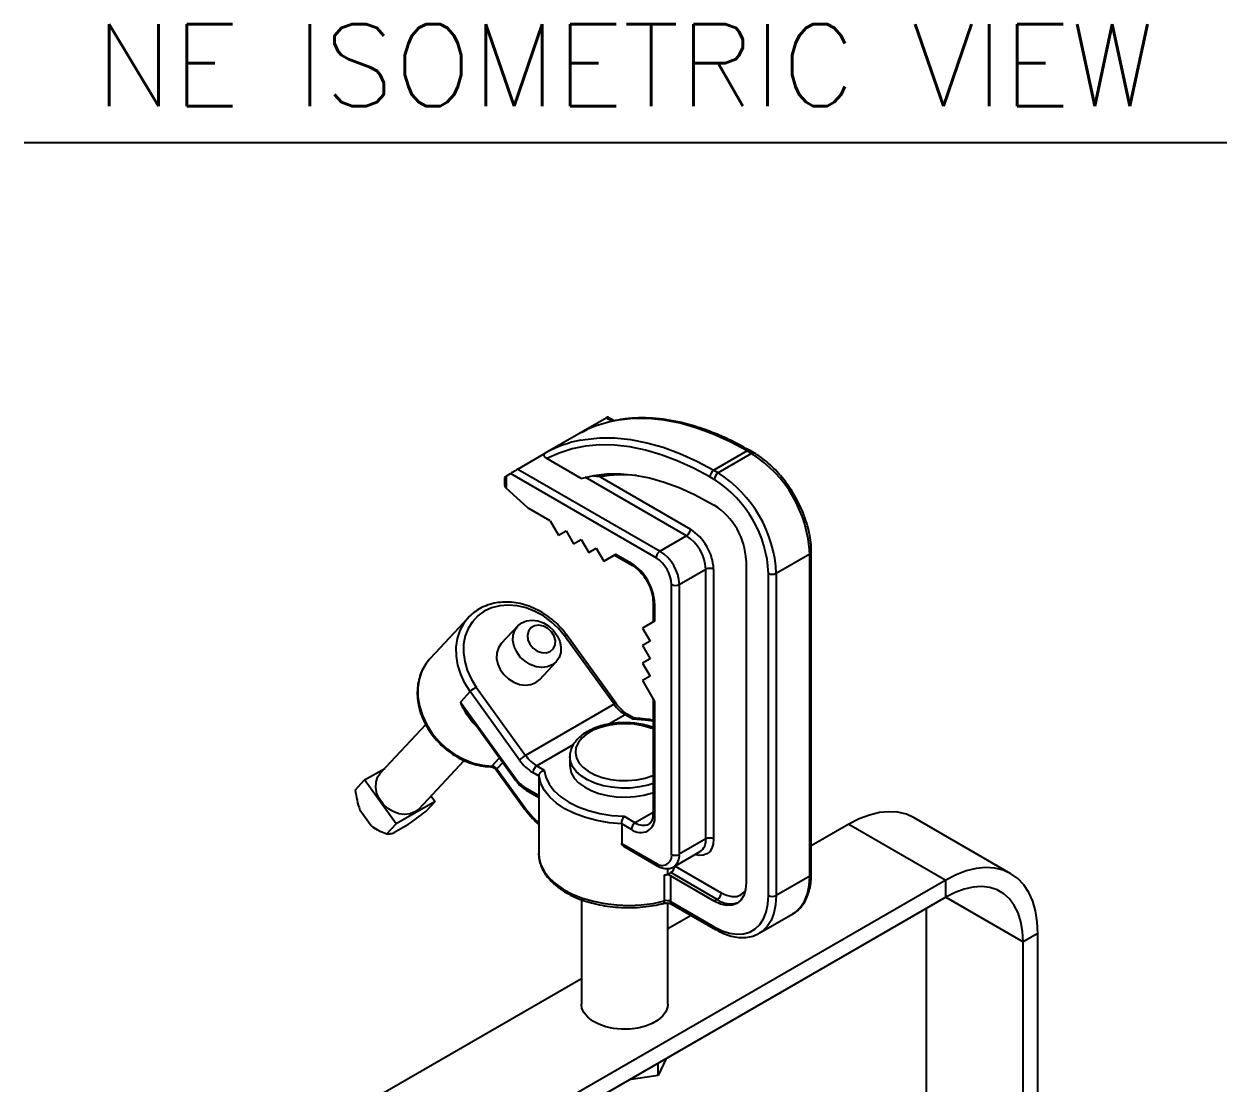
# Model space of a CAD drawing. Extents: x 14.8 to 109.8, y 1.6 to 86.6.
# Drawn here: x 70.38 to 81.36, y 14.7 to 24.38 of the extents above; entities that cross this region are included whole.
import ezdxf
from ezdxf.enums import TextEntityAlignment as Align

# ---------------------------------------------------------------- set-up
doc = ezdxf.new("R2010")
doc.units = 0
doc.header["$MEASUREMENT"] = 0
doc.layers.add('OBJECT', color=7, linetype='CONTINUOUS')
doc.styles.get("Standard").update_dxf_attribs({"font": 'SIMPLEX'})

msp = doc.modelspace()

# ---------------------------------------------------------------- linework, layer by layer
at = {"layer": 'OBJECT', "color": 1}
msp.add_line((70.377, 23.301), (81.363, 23.301), dxfattribs=at)
at = {"layer": 'OBJECT'}
for p, q in [((75.694, 20.784), (75.443, 20.639)), ((75.746, 20.754), (75.694, 20.784)), ((75.767, 20.759), (75.709, 20.792)), ((75.443, 20.639), (75.137, 20.463)), ((74.886, 20.318), (75.137, 20.463)), ((76.982, 20.483), (76.676, 20.307)), ((77.022, 20.46), (76.716, 20.284)), ((77.022, 20.46), (76.982, 20.483)), ((77.047, 20.463), (77.007, 20.486)), ((75.465, 20.233), (75.152, 20.413)), ((74.766, 20.241), (74.766, 20.177)), ((74.78, 20.252), (74.818, 20.276)), ((74.78, 20.252), (74.78, 20.143)), ((76.149, 19.507), (74.818, 20.276)), ((74.886, 20.318), (76.185, 19.569)), ((76.427, 19.709), (75.502, 20.243)), ((75.638, 20.246), (76.463, 19.77)), ((76.681, 20.223), (76.641, 20.246)), ((76.676, 20.307), (76.716, 20.284)), ((74.978, 19.965), (74.78, 20.143)), ((76.641, 20.011), (76.681, 19.987)), ((75.183, 19.845), (74.987, 19.958)), ((75.183, 19.845), (75.258, 19.715)), ((75.258, 19.715), (75.327, 19.755)), ((75.258, 19.715), (75.327, 19.755)), ((75.327, 19.755), (75.396, 19.636)), ((75.396, 19.636), (75.465, 19.676)), ((75.396, 19.636), (75.465, 19.676)), ((75.465, 19.676), (75.534, 19.556)), ((76.427, 19.709), (76.185, 19.569)), ((75.534, 19.556), (75.603, 19.596)), ((75.534, 19.556), (75.603, 19.596)), ((75.603, 19.596), (75.672, 19.477)), ((77.567, 16.618), (77.567, 19.562)), ((75.672, 19.477), (75.782, 19.54)), ((75.672, 19.477), (75.768, 19.532)), ((75.768, 19.532), (75.934, 19.436)), ((75.782, 19.54), (75.924, 19.459)), ((76.972, 19.483), (76.972, 16.539)), ((77.552, 19.542), (77.247, 19.365)), ((77.552, 16.598), (77.552, 19.542)), ((76.604, 19.402), (76.361, 19.262)), ((76.604, 16.939), (76.604, 19.402)), ((76.675, 19.402), (76.675, 16.939)), ((77.176, 16.422), (77.176, 19.365)), ((77.247, 19.365), (77.247, 16.422)), ((76.291, 16.799), (76.291, 19.262)), ((76.361, 19.262), (76.361, 16.799)), ((76.121, 19.112), (76.121, 18.92)), ((76.136, 19.091), (76.136, 18.928)), ((74.436, 18.962), (74.086, 18.587)), ((74.41, 18.931), (74.436, 18.962)), ((76.136, 18.928), (76.026, 18.864)), ((74.886, 18.885), (74.735, 18.724)), ((75.765, 18.169), (75.314, 18.794)), ((75.786, 18.176), (75.335, 18.801)), ((76.026, 18.864), (76.095, 18.745)), ((76.095, 18.745), (76.026, 18.705)), ((76.026, 18.705), (76.095, 18.586)), ((74.086, 18.587), (74.077, 18.577)), ((76.095, 18.586), (76.026, 18.546)), ((75.086, 18.397), (75.237, 18.558)), ((76.026, 18.546), (76.095, 18.426)), ((76.095, 18.426), (76.026, 18.387)), ((76.026, 18.387), (76.136, 18.196)), ((74.451, 18.285), (74.362, 18.19)), ((74.902, 17.66), (74.451, 18.285)), ((74.507, 18.327), (74.958, 17.702)), ((74.362, 18.19), (74.872, 17.484)), ((75.765, 18.169), (74.958, 17.702)), ((76.121, 18.221), (76.121, 17.169)), ((76.136, 18.196), (76.136, 17.149)), ((74.447, 18.057), (74.866, 17.475)), ((75.867, 18.073), (75.719, 17.988)), ((75.936, 18.033), (75.867, 18.073)), ((75.951, 18.041), (75.892, 18.076)), ((74.044, 17.983), (73.633, 17.543)), ((75.392, 17.799), (75.059, 17.607)), ((75.362, 17.691), (75.362, 17.61)), ((73.487, 17.478), (73.672, 17.584)), ((73.984, 17.215), (74.396, 17.657)), ((74.641, 17.599), (74.641, 17.599)), ((74.65, 17.604), (74.72, 17.679)), ((74.749, 17.638), (74.695, 17.579)), ((74.695, 17.579), (74.934, 17.248)), ((75.059, 17.607), (75.128, 17.567)), ((73.402, 17.386), (73.487, 17.478)), ((73.776, 17.076), (73.487, 17.478)), ((74.69, 17.571), (74.929, 17.239)), ((75.08, 17.514), (75.024, 17.546)), ((75.08, 17.335), (75.08, 17.514)), ((74.953, 17.408), (75.08, 17.335)), ((74.963, 17.385), (75.078, 17.319)), ((74.13, 17.28), (73.776, 17.076)), ((74.045, 17.189), (74.13, 17.28)), ((74.093, 17.332), (74.13, 17.28)), ((75.077, 17.319), (75.077, 16.806)), ((73.548, 17.059), (73.443, 17.203)), ((75.857, 17.147), (75.959, 17.087)), ((76.121, 17.181), (75.959, 17.087)), ((73.691, 16.985), (73.776, 17.076)), ((73.881, 17.069), (73.754, 16.996)), ((75.835, 17.078), (75.835, 16.899)), ((75.924, 17.026), (75.835, 17.078)), ((77.911, 17.074), (77.567, 16.875)), ((77.911, 17.074), (78.795, 16.563)), ((79.39, 16.622), (78.506, 17.133)), ((73.597, 17.027), (73.606, 17.022)), ((76.604, 16.939), (76.361, 16.799)), ((75.835, 16.899), (76.149, 16.717)), ((75.857, 16.869), (76.16, 16.694)), ((76.31, 16.684), (76.552, 16.824)), ((76.225, 16.373), (76.225, 16.608)), ((76.256, 16.616), (76.256, 16.669)), ((76.283, 16.632), (76.256, 16.616)), ((76.281, 16.602), (76.281, 16.367)), ((76.681, 16.371), (76.281, 16.602)), ((76.708, 16.386), (76.283, 16.632)), ((76.322, 16.691), (76.743, 16.448)), ((77.552, 16.598), (77.247, 16.422)), ((78.795, 16.563), (73.813, 13.688)), ((78.795, 16.408), (78.795, 16.563)), ((78.795, 16.408), (73.813, 13.532)), ((75.467, 16.385), (75.467, 15.43)), ((76.708, 16.386), (76.681, 16.371)), ((78.795, 16.408), (79.502, 16)), ((76.257, 15.43), (76.257, 16.353)), ((76.281, 16.367), (76.681, 16.136)), ((76.291, 16.344), (76.691, 16.113)), ((78.618, 12.187), (78.618, 16.306)), ((76.469, 16.241), (76.257, 16.119)), ((77.091, 16.078), (77.397, 16.255)), ((79.636, 16.077), (79.502, 16)), ((79.636, 11.52), (79.636, 16.077)), ((79.502, 11.685), (79.502, 16)), ((75.467, 15.663), (72.929, 14.198)), ((76.24, 14.933), (76.168, 14.779)), ((76.168, 14.779), (76.168, 14.892)), ((76.168, 14.779), (75.901, 14.738))]:
    msp.add_line(p, q, dxfattribs=at)
at = {"layer": 'OBJECT', "flags": 128}
for points in [[(76.982, 20.483), (76.827, 20.567), (76.672, 20.637), (76.52, 20.693), (76.369, 20.736), (76.222, 20.764), (76.078, 20.779), (75.939, 20.779), (75.806, 20.765), (75.77, 20.759)], [(75.462, 20.582), (75.5, 20.589), (75.634, 20.603), (75.773, 20.603), (75.916, 20.588), (76.064, 20.559), (76.214, 20.517), (76.367, 20.46), (76.521, 20.39), (76.676, 20.307)], [(76.641, 20.246), (76.492, 20.326), (76.343, 20.394), (76.196, 20.449), (76.051, 20.491), (75.909, 20.52), (75.77, 20.536), (75.635, 20.538), (75.506, 20.527), (75.382, 20.502), (75.264, 20.464), (75.152, 20.413)], [(75.465, 20.233), (75.58, 20.26), (75.7, 20.274), (75.826, 20.274), (75.955, 20.262), (76.088, 20.237), (76.224, 20.199), (76.361, 20.149), (76.501, 20.086), (76.641, 20.011)], [(75.314, 18.794), (75.258, 18.862), (75.192, 18.924), (75.12, 18.976), (75.043, 19.018), (74.962, 19.049), (74.88, 19.068), (74.799, 19.075), (74.721, 19.068), (74.647, 19.05), (74.58, 19.019), (74.521, 18.977), (74.471, 18.924), (74.433, 18.863), (74.406, 18.794), (74.391, 18.72), (74.39, 18.641), (74.401, 18.561), (74.424, 18.48), (74.46, 18.402), (74.507, 18.327)], [(74.451, 18.285), (74.403, 18.362), (74.365, 18.443), (74.339, 18.527), (74.325, 18.61), (74.324, 18.692), (74.335, 18.77), (74.359, 18.844), (74.395, 18.91), (74.41, 18.931)], [(75.2, 18.529), (75.155, 18.511), (75.105, 18.506), (75.053, 18.513), (75, 18.532), (74.952, 18.562), (74.909, 18.601), (74.876, 18.648), (74.853, 18.698), (74.842, 18.751), (74.845, 18.801), (74.859, 18.847), (74.886, 18.885), (74.922, 18.914), (74.967, 18.932), (75.017, 18.938), (75.07, 18.931), (75.122, 18.912), (75.17, 18.882), (75.213, 18.842), (75.246, 18.796), (75.269, 18.745), (75.28, 18.693), (75.278, 18.643), (75.263, 18.597), (75.237, 18.558), (75.2, 18.529)], [(75.183, 18.653), (75.211, 18.678), (75.226, 18.712), (75.229, 18.752), (75.218, 18.793), (75.194, 18.831), (75.16, 18.863), (75.12, 18.883), (75.077, 18.891), (75.038, 18.886), (75.005, 18.867), (74.983, 18.837), (74.974, 18.799), (74.978, 18.758), (74.996, 18.718), (75.026, 18.682), (75.063, 18.656), (75.105, 18.641), (75.146, 18.64), (75.183, 18.653)], [(74.735, 18.724), (74.735, 18.724), (74.709, 18.686), (74.694, 18.64), (74.692, 18.589), (74.703, 18.537), (74.725, 18.486), (74.759, 18.44), (74.801, 18.401), (74.85, 18.37), (74.902, 18.351), (74.955, 18.344), (75.005, 18.35), (75.05, 18.368), (75.086, 18.397)], [(74.077, 18.577), (74.049, 18.541), (74.011, 18.474), (73.986, 18.399), (73.974, 18.32), (73.974, 18.236), (73.988, 18.151), (74.015, 18.066), (74.054, 17.983), (74.105, 17.904), (74.165, 17.832), (74.234, 17.767), (74.311, 17.712), (74.393, 17.667), (74.478, 17.633), (74.564, 17.612), (74.65, 17.604)], [(76.121, 18.014), (76.048, 18.025), (75.936, 18.033)], [(76.121, 17.945), (76.101, 17.952), (76.029, 17.973), (75.952, 17.987), (75.872, 17.992), (75.791, 17.989), (75.713, 17.977), (75.64, 17.958), (75.573, 17.932), (75.516, 17.899), (75.471, 17.86), (75.437, 17.818), (75.417, 17.773), (75.412, 17.726), (75.421, 17.68), (75.444, 17.636), (75.481, 17.594), (75.53, 17.557), (75.589, 17.526), (75.658, 17.501), (75.732, 17.483), (75.812, 17.474), (75.892, 17.473), (75.972, 17.48), (76.048, 17.496), (76.118, 17.519), (76.121, 17.52)], [(76.121, 17.445), (76.077, 17.431), (75.998, 17.414), (75.915, 17.404), (75.83, 17.403), (75.746, 17.411), (75.666, 17.426), (75.591, 17.449), (75.524, 17.479), (75.466, 17.515), (75.42, 17.556), (75.387, 17.601), (75.367, 17.649), (75.362, 17.689)], [(74.69, 17.571), (74.689, 17.571), (74.69, 17.573), (74.691, 17.576), (74.695, 17.579)], [(75.362, 17.61), (75.363, 17.591), (75.375, 17.543), (75.402, 17.496), (75.442, 17.453), (75.494, 17.415), (75.556, 17.381), (75.627, 17.355), (75.705, 17.336), (75.788, 17.324), (75.873, 17.321), (75.957, 17.326), (76.038, 17.34), (76.115, 17.361), (76.121, 17.363)], [(73.984, 17.215), (73.947, 17.186), (73.903, 17.168), (73.852, 17.163), (73.8, 17.17), (73.748, 17.189), (73.699, 17.219), (73.657, 17.258), (73.623, 17.305), (73.6, 17.356), (73.59, 17.408), (73.592, 17.458), (73.606, 17.504), (73.633, 17.542), (73.633, 17.543)], [(74.866, 17.475), (74.866, 17.476), (74.867, 17.478), (74.868, 17.48), (74.872, 17.484)], [(75.835, 17.078), (75.72, 17.087), (75.608, 17.107), (75.503, 17.135), (75.405, 17.171), (75.317, 17.215), (75.241, 17.266), (75.178, 17.322), (75.129, 17.383), (75.096, 17.447), (75.08, 17.514)], [(75.128, 17.567), (75.142, 17.503), (75.173, 17.44), (75.218, 17.38), (75.279, 17.325), (75.352, 17.276), (75.438, 17.234), (75.533, 17.199), (75.636, 17.172), (75.745, 17.155), (75.857, 17.147)], [(74.929, 17.239), (74.929, 17.239), (74.929, 17.241), (74.931, 17.244), (74.934, 17.248)], [(78.506, 17.133), (78.435, 17.165), (78.358, 17.183), (78.276, 17.188), (78.189, 17.18), (78.098, 17.157), (78.005, 17.122), (77.911, 17.074)], [(76.675, 16.939), (76.671, 16.893), (76.659, 16.854), (76.639, 16.823), (76.613, 16.802), (76.58, 16.79), (76.544, 16.788), (76.505, 16.797)], [(75.077, 16.806), (75.08, 16.765), (75.097, 16.702), (75.129, 16.64), (75.175, 16.582), (75.234, 16.528), (75.305, 16.479), (75.387, 16.436), (75.478, 16.399), (75.577, 16.371), (75.682, 16.35), (75.791, 16.337), (75.902, 16.333), (76.012, 16.338), (76.121, 16.351), (76.225, 16.373)], [(77.397, 16.255), (77.423, 16.272), (77.468, 16.316), (77.504, 16.371), (77.531, 16.438), (77.547, 16.514), (77.552, 16.598)], [(79.636, 16.077), (79.631, 16.183), (79.615, 16.282), (79.589, 16.371), (79.553, 16.451), (79.507, 16.52), (79.452, 16.577), (79.39, 16.622), (79.319, 16.654), (79.242, 16.673), (79.16, 16.678), (79.073, 16.669), (78.982, 16.647), (78.889, 16.612), (78.795, 16.563)], [(76.972, 16.539), (76.967, 16.477), (76.95, 16.423), (76.923, 16.381), (76.887, 16.351), (76.843, 16.334), (76.793, 16.332), (76.738, 16.345), (76.681, 16.371)], [(79.502, 16), (79.497, 16.095), (79.481, 16.183), (79.456, 16.263), (79.421, 16.333), (79.377, 16.391), (79.324, 16.439), (79.264, 16.474), (79.196, 16.496), (79.123, 16.504), (79.045, 16.5), (78.964, 16.482), (78.88, 16.451), (78.795, 16.408)], [(76.217, 16.351), (76.219, 16.352), (76.222, 16.355), (76.224, 16.359), (76.225, 16.366), (76.225, 16.373)], [(76.681, 16.136), (76.752, 16.101), (76.821, 16.078), (76.887, 16.069), (76.949, 16.072), (77.005, 16.088), (77.055, 16.117), (77.097, 16.158), (77.131, 16.21), (77.156, 16.272), (77.171, 16.343), (77.176, 16.422)], [(76.743, 16.448), (76.793, 16.425), (76.841, 16.414), (76.886, 16.415), (76.924, 16.43), (76.956, 16.456), (76.965, 16.467)], [(77.247, 16.422), (77.241, 16.338), (77.225, 16.262), (77.199, 16.195), (77.163, 16.139), (77.117, 16.095), (77.089, 16.077)], [(76.257, 15.43), (76.254, 15.403), (76.238, 15.36), (76.209, 15.32), (76.166, 15.284), (76.113, 15.254), (76.051, 15.229), (75.982, 15.212), (75.909, 15.203), (75.834, 15.202), (75.76, 15.209), (75.689, 15.224), (75.625, 15.247), (75.57, 15.276), (75.525, 15.311), (75.492, 15.35), (75.472, 15.392), (75.467, 15.43)]]:
    msp.add_lwpolyline(points, dxfattribs=at)
at = {"layer": 'OBJECT'}
for centre, radius, start, end in [((75.969, 19.709), 1.068, 100.7274, 119.4864), ((75.663, 19.533), 1.068, 100.8273, 119.4876), ((76.996, 20.463), 0.0251, 65.6885, 125.6218), ((77.037, 20.44), 0.0251, 65.7069, 125.6193), ((76.405, 19.492), 1.148, 2.487, 57.513), ((75.852, 19.121), 1.145, 84.0045, 100.7922), ((76.718, 20.242), 0.0768, 122.6044, 177.3955), ((76.758, 20.219), 0.0768, 122.6044, 177.3955), ((76.106, 19.319), 1.071, 2.4871, 57.5129), ((76.1, 19.315), 1.148, 2.4873, 57.5127), ((75.016, 20.007), 0.0567, 227.7982, 239.6351), ((76.34, 19.454), 0.633, 2.6055, 57.3945), ((76.386, 19.773), 0.0768, 302.6053, 357.3946), ((76.22, 19.385), 0.384, 2.6054, 57.3946), ((76.214, 19.381), 0.461, 2.6054, 57.3946), ((76.226, 19.504), 0.0768, 122.6062, 177.3937), ((75.978, 19.245), 0.384, 2.6054, 57.3946), ((77.542, 19.565), 0.0251, 294.3773, 354.2893), ((75.675, 19.07), 0.461, 2.6055, 57.3945), ((75.949, 19.456), 0.0252, 174.4119, 233.9409), ((75.984, 19.248), 0.307, 2.6056, 57.3943), ((76.639, 19.334), 0.0769, 62.6098, 117.3903), ((77.211, 19.434), 0.0769, 242.6101, 297.3901), ((76.326, 19.331), 0.0769, 242.6096, 297.3903), ((76.146, 19.114), 0.0251, 185.7106, 245.6241), ((75.335, 18.769), 0.0324, 90.8947, 129.827), ((74.647, 18.084), 0.281, 120.0126, 134.2799), ((75.786, 18.144), 0.0324, 90.8864, 129.8276), ((76.043, 18.362), 0.338, 214.8517, 238.6068), ((75.881, 18.053), 0.0251, 65.6942, 125.6159), ((75.098, 17.459), 0.281, 120.0137, 134.2799), ((75.235, 17.896), 0.338, 214.8517, 238.6068), ((74.64, 17.612), 0.0131, 273.9026, 321.7838), ((74.647, 17.546), 0.0578, 34.9384, 86.9069), ((75.235, 17.892), 0.406, 214.8518, 238.6071), ((75.101, 17.542), 0.0768, 122.6053, 177.3946), ((75.094, 17.639), 0.271, 214.8515, 238.6072), ((74.976, 17.405), 0.0232, 171.5621, 237.1261), ((75.805, 17.871), 1.071, 215.5929, 227.1947), ((76.007, 17.128), 0.131, 230.7966, 9.2142), ((76.146, 17.172), 0.0251, 185.6945, 245.6255), ((73.746, 17.311), 0.321, 231.7645, 242.2224), ((76.001, 17.023), 0.0768, 122.6053, 177.3946), ((76.032, 17.19), 0.126, 234.3949, 294.1638), ((76.482, 16.925), 0.122, 304.7578, 6.5543), ((76.639, 16.871), 0.0769, 62.6098, 117.3903), ((76.205, 16.785), 0.0873, 230.7967, 9.2143), ((76.173, 16.714), 0.0235, 172.0199, 236.6837), ((76.326, 16.867), 0.0769, 242.6096, 297.3903), ((76.236, 16.787), 0.126, 306.1006, 5.5853), ((75.936, 17.749), 1.176, 284.2009, 285.7513), ((76.245, 16.533), 0.0781, 62.8753, 104.7195), ((76.241, 16.697), 0.0777, 302.7953, 353.9613), ((77.542, 16.621), 0.0251, 294.3763, 354.304), ((76.245, 16.298), 0.0781, 62.8753, 104.7195), ((76.667, 16.451), 0.0768, 302.6062, 357.3937), ((76.831, 16.561), 0.214, 234.8691, 288.9007), ((77.211, 16.49), 0.0769, 242.6101, 297.3901), ((76.303, 16.364), 0.0232, 171.5025, 237.1857), ((76.706, 16.133), 0.0252, 174.3815, 234.291)]:
    msp.add_arc(centre, radius, start, end, dxfattribs=at)
for centre, major_axis, ratio, start_param, end_param in [((75.661, 20.763), (0.0485, 0.0297), 0.027575, 0.014954, 0.80027), ((74.816, 20.272), (0.05, 0.0308), 0.027571, 2.339213, 3.156401), ((74.853, 20.296), (0.0485, 0.0297), 0.027575, 0.80027, 2.371067), ((74.816, 20.205), (0.0354, 0.0612), 0.577335, 2.356235, 2.871597), ((74.816, 20.163), (0.0487, -0.0161), 0.700151, 3.884192, 4.154229), ((75.818, 19.561), (0.05, 0.0289), 0.00007, 2.356154, 3.141633)]:
    msp.add_ellipse(centre, major_axis=major_axis, ratio=ratio, start_param=start_param, end_param=end_param, dxfattribs=at)
for points, knots in [([(77.007, 20.486), (76.982, 20.5), (76.911, 20.54), (76.794, 20.599), (76.654, 20.658), (76.517, 20.706), (76.381, 20.744), (76.247, 20.77), (76.116, 20.784), (75.989, 20.787), (75.876, 20.78), (75.809, 20.767), (75.78, 20.762)], [0, 0, 0, 0, 0.057095, 0.165488, 0.27391, 0.382317, 0.490678, 0.598952, 0.707087, 0.815025, 0.922712, 1, 1, 1, 1]), ([(75.152, 20.413), (75.145, 20.418), (75.133, 20.427), (75.126, 20.441), (75.126, 20.451), (75.13, 20.458), (75.135, 20.462), (75.137, 20.463)], [0, 0, 0, 0, 0.35028, 0.585229, 0.760499, 0.899707, 1, 1, 1, 1]), ([(77.567, 19.562), (77.567, 19.576), (77.566, 19.618), (77.558, 19.69), (77.539, 19.778), (77.512, 19.867), (77.477, 19.955), (77.435, 20.042), (77.386, 20.125), (77.331, 20.204), (77.271, 20.277), (77.207, 20.343), (77.14, 20.401), (77.086, 20.44), (77.055, 20.458), (77.047, 20.463)], [0, 0, 0, 0, 0.0448182, 0.1293531, 0.2137887, 0.2980894, 0.3822681, 0.4663674, 0.5504365, 0.6345321, 0.7186937, 0.802982, 0.8874536, 0.9721559, 1, 1, 1, 1]), ([(75.638, 20.246), (75.638, 20.246), (75.621, 20.25), (75.601, 20.251), (75.581, 20.253)], [0, 0, 0, 0, 0.004925, 1, 1, 1, 1]), ([(75.934, 19.436), (75.94, 19.432), (75.959, 19.421), (75.99, 19.395), (76.026, 19.356), (76.058, 19.311), (76.085, 19.261), (76.105, 19.21), (76.118, 19.162), (76.121, 19.129), (76.121, 19.114), (76.121, 19.112)], [0, 0, 0, 0, 0.067195, 0.197028, 0.32808, 0.460157, 0.592759, 0.725245, 0.856826, 0.979682, 1, 1, 1, 1]), ([(75.335, 18.801), (75.325, 18.814), (75.298, 18.849), (75.247, 18.904), (75.18, 18.962), (75.107, 19.011), (75.03, 19.05), (74.949, 19.08), (74.867, 19.098), (74.786, 19.105), (74.707, 19.1), (74.631, 19.084), (74.561, 19.057), (74.498, 19.019), (74.446, 18.976), (74.42, 18.943), (74.41, 18.929)], [0, 0, 0, 0, 0.040622, 0.11622, 0.1918863, 0.267591, 0.3433349, 0.4191073, 0.4948813, 0.5706033, 0.6461902, 0.7215365, 0.7965395, 0.8711396, 0.9453618, 1, 1, 1, 1]), ([(74.077, 18.576), (74.075, 18.574), (74.057, 18.556), (74.029, 18.513), (73.997, 18.448), (73.976, 18.376), (73.967, 18.3), (73.969, 18.221), (73.982, 18.141), (74.007, 18.062), (74.042, 17.984), (74.087, 17.91), (74.142, 17.841), (74.204, 17.778), (74.273, 17.723), (74.348, 17.677), (74.426, 17.641), (74.507, 17.615), (74.579, 17.602), (74.623, 17.6), (74.641, 17.599)], [0, 0, 0, 0, 0.005024, 0.063857, 0.122667, 0.1816, 0.240765, 0.300205, 0.3599, 0.419794, 0.479826, 0.539944, 0.600116, 0.660324, 0.720562, 0.780832, 0.841132, 0.901449, 0.961756, 1, 1, 1, 1]), ([(74.507, 17.974), (74.498, 17.982), (74.469, 18.008), (74.429, 18.062), (74.391, 18.126), (74.371, 18.171), (74.363, 18.19), (74.362, 18.19)], [0, 0, 0, 0, 0.135845, 0.450355, 0.765204, 0.99634, 1, 1, 1, 1]), ([(74.449, 18.059), (74.431, 18.084), (74.399, 18.125), (74.373, 18.171), (74.363, 18.19), (74.362, 18.19)], [0, 0, 0, 0, 0.591022, 0.993459, 1, 1, 1, 1]), ([(75.892, 18.076), (75.886, 18.079), (75.867, 18.091), (75.836, 18.117), (75.807, 18.148), (75.791, 18.169), (75.786, 18.176)], [0, 0, 0, 0, 0.17304, 0.507382, 0.844865, 1, 1, 1, 1]), ([(75.948, 18.042), (75.946, 18.042), (75.942, 18.041), (75.938, 18.036), (75.936, 18.033), (75.936, 18.033)], [0, 0, 0, 0, 0.531192, 0.98939, 1, 1, 1, 1]), ([(76.121, 18.023), (76.106, 18.026), (76.06, 18.035), (76.001, 18.04), (75.958, 18.042), (75.948, 18.042)], [0, 0, 0, 0, 0.2628815, 0.8353751, 1, 1, 1, 1]), ([(76.121, 17.957), (76.121, 17.957), (76.099, 17.967), (76.049, 17.98), (75.974, 17.995), (75.895, 18.002), (75.816, 18.001), (75.738, 17.993), (75.663, 17.978), (75.593, 17.955), (75.529, 17.926), (75.473, 17.89), (75.426, 17.848), (75.391, 17.802), (75.369, 17.751), (75.36, 17.713), (75.363, 17.692), (75.363, 17.688)], [0, 0, 0, 0, 0.001993, 0.077814, 0.153446, 0.228925, 0.304346, 0.379821, 0.455437, 0.53132, 0.607585, 0.684287, 0.761255, 0.837665, 0.912297, 0.984322, 1, 1, 1, 1]), ([(74.641, 17.599), (74.643, 17.599), (74.65, 17.598), (74.663, 17.594), (74.678, 17.584), (74.686, 17.575), (74.69, 17.571)], [0, 0, 0, 0, 0.168704, 0.452283, 0.730266, 1, 1, 1, 1]), ([(74.866, 17.475), (74.872, 17.468), (74.89, 17.445), (74.922, 17.412), (74.949, 17.394), (74.963, 17.385)], [0, 0, 0, 0, 0.2109494, 0.6076596, 1, 1, 1, 1]), ([(75.08, 17.514), (75.08, 17.518), (75.081, 17.527), (75.089, 17.541), (75.1, 17.553), (75.114, 17.562), (75.123, 17.566), (75.128, 17.567), (75.128, 17.567)], [0, 0, 0, 0, 0.19777, 0.395373, 0.598086, 0.812873, 0.995765, 1, 1, 1, 1]), ([(73.402, 17.386), (73.406, 17.355), (73.415, 17.296), (73.434, 17.233), (73.443, 17.203)], [0, 0, 0, 0, 0.519495, 1, 1, 1, 1]), ([(75.08, 17.335), (75.079, 17.332), (75.079, 17.325), (75.079, 17.319), (75.078, 17.319), (75.078, 17.319)], [0, 0, 0, 0, 0.295943, 0.590031, 1, 1, 1, 1]), ([(73.881, 17.069), (73.892, 17.077), (73.926, 17.1), (73.981, 17.141), (74.023, 17.173), (74.045, 17.189)], [0, 0, 0, 0, 0.205667, 0.600108, 1, 1, 1, 1]), ([(74.929, 17.239), (74.939, 17.225), (74.968, 17.186), (75.017, 17.129), (75.058, 17.089), (75.077, 17.071)], [0, 0, 0, 0, 0.219085, 0.633753, 1, 1, 1, 1]), ([(75.835, 17.078), (75.835, 17.082), (75.835, 17.092), (75.839, 17.108), (75.844, 17.124), (75.85, 17.137), (75.855, 17.144), (75.857, 17.147), (75.857, 17.147)], [0, 0, 0, 0, 0.19777, 0.395372, 0.598085, 0.812872, 0.995764, 1, 1, 1, 1]), ([(76.121, 17.169), (76.121, 17.162), (76.12, 17.142), (76.114, 17.114), (76.102, 17.091), (76.093, 17.079), (76.085, 17.076), (76.084, 17.076)], [0, 0, 0, 0, 0.137321, 0.399068, 0.661313, 0.933671, 1, 1, 1, 1]), ([(73.548, 17.059), (73.553, 17.055), (73.58, 17.035), (73.628, 17.01), (73.67, 16.993), (73.691, 16.985)], [0, 0, 0, 0, 0.116887, 0.553886, 1, 1, 1, 1]), ([(73.691, 16.985), (73.699, 16.984), (73.714, 16.983), (73.741, 16.992), (73.754, 16.996)], [0, 0, 0, 0, 0.538104, 1, 1, 1, 1]), ([(75.078, 16.819), (75.078, 16.818), (75.075, 16.797), (75.08, 16.755), (75.095, 16.695), (75.124, 16.636), (75.164, 16.58), (75.215, 16.528), (75.276, 16.479), (75.348, 16.436), (75.427, 16.398), (75.514, 16.367), (75.607, 16.342), (75.703, 16.325), (75.803, 16.314), (75.904, 16.311), (76.005, 16.315), (76.102, 16.327), (76.173, 16.34), (76.21, 16.349), (76.217, 16.351)], [0, 0, 0, 0, 0.001723, 0.061005, 0.120078, 0.179511, 0.239822, 0.301131, 0.363218, 0.425742, 0.488417, 0.551051, 0.613599, 0.676059, 0.738455, 0.800814, 0.863172, 0.925557, 0.984744, 1, 1, 1, 1]), ([(75.857, 16.87), (75.856, 16.87), (75.85, 16.873), (75.842, 16.88), (75.836, 16.89), (75.835, 16.896), (75.835, 16.899)], [0, 0, 0, 0, 0.097439, 0.481139, 0.777155, 1, 1, 1, 1]), ([(76.16, 16.694), (76.168, 16.69), (76.189, 16.679), (76.224, 16.669), (76.262, 16.668), (76.292, 16.674), (76.306, 16.683), (76.31, 16.686)], [0, 0, 0, 0, 0.157844, 0.422687, 0.671964, 0.910733, 1, 1, 1, 1]), ([(77.399, 16.258), (77.406, 16.261), (77.43, 16.274), (77.465, 16.307), (77.503, 16.355), (77.532, 16.413), (77.553, 16.479), (77.565, 16.548), (77.566, 16.596), (77.567, 16.618)], [0, 0, 0, 0, 0.058593, 0.215746, 0.373195, 0.53282, 0.695427, 0.860613, 1, 1, 1, 1]), ([(76.217, 16.351), (76.221, 16.352), (76.231, 16.354), (76.249, 16.355), (76.268, 16.353), (76.283, 16.348), (76.289, 16.345), (76.291, 16.344)], [0, 0, 0, 0, 0.152747, 0.388929, 0.634494, 0.849145, 1, 1, 1, 1]), ([(76.691, 16.113), (76.704, 16.106), (76.74, 16.086), (76.8, 16.061), (76.87, 16.043), (76.938, 16.037), (77.002, 16.043), (77.053, 16.057), (77.079, 16.073), (77.088, 16.078)], [0, 0, 0, 0, 0.088915, 0.257288, 0.425706, 0.592988, 0.757819, 0.919273, 1, 1, 1, 1])]:
    msp.add_open_spline(points, degree=3, knots=knots, dxfattribs=at)

# ---------------------------------------------------------------- texts
at = {"layer": 'OBJECT', "color": 1}
msp.add_text('NE ISOMETRIC VIEW', height=0.75, dxfattribs=at).set_placement((75.864, 23.633), align=Align.CENTER)

doc.saveas('drawing.dxf')
